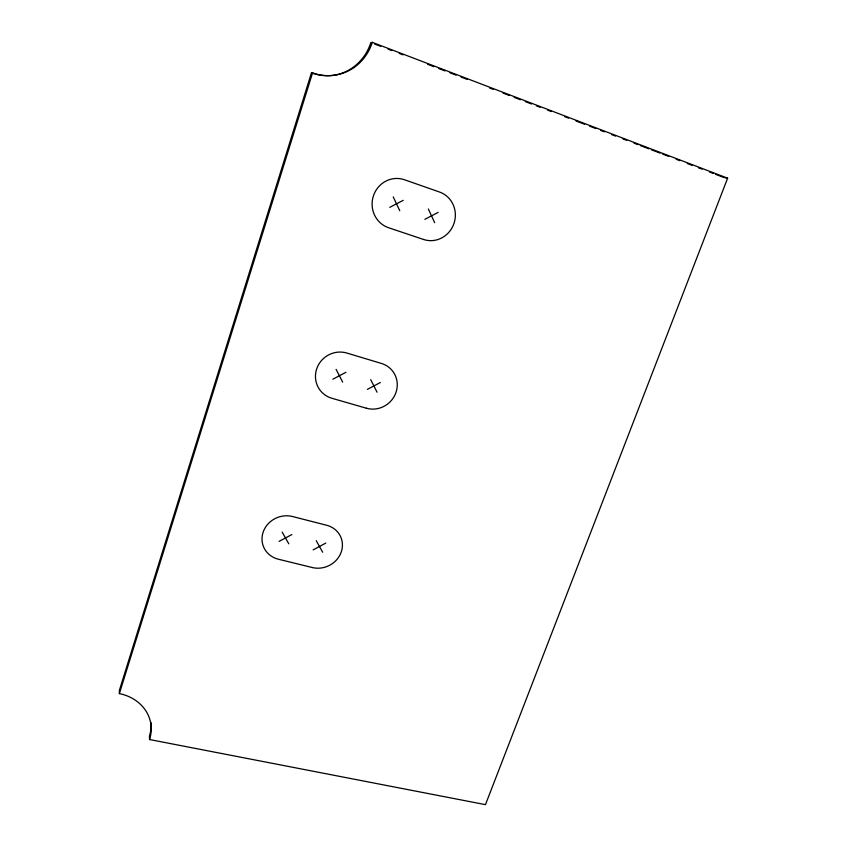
<?xml version="1.0" encoding="UTF-8"?>
<svg xmlns="http://www.w3.org/2000/svg" width="847" height="847" viewBox="0 0 847 847"><rect width="100%" height="100%" fill="white"/><g stroke="black" fill="none" stroke-linecap="round" stroke-linejoin="round"><path stroke-width="1.27" d="M119.374 693.598L119.395 690.316L311.431 72.874A50.915 47.39 77.8 0 0 370.827 42.583L372.309 42.35L727.626 178.198L485.469 804.65L149.58 739.537A44.171 38.21 -10.8 0 0 119.374 693.598L312.575 72.821A51.222 47.676 77.9 0 0 372.309 42.35M313.146 549.894L325.799 543.086M279.087 541.392L291.876 534.542M332.829 379.223L345.936 372.288M367.397 389.366L380.367 382.495M424.855 219.331L438.174 212.375M389.779 207.335L403.236 200.337M311.431 72.874L312.575 72.821M725.434 177.849L727.626 178.198M374.533 43.991L380.716 46.352M388.127 49.19L391.833 50.608M399.255 53.446L402.96 54.864M427.682 64.308L433.865 66.669M438.81 68.554L444.993 70.915M449.937 72.81L456.11 75.171M461.054 77.056L467.237 79.427M489.492 87.929L493.198 89.337M503.086 93.117L509.269 95.478M514.214 97.373L520.386 99.734M525.331 101.619L531.514 103.98M536.458 105.875L540.164 107.294M547.586 110.121L551.291 111.539M564.885 116.738L568.602 118.157M576.013 120.994L584.663 124.297M589.607 126.182L595.79 128.543M600.735 130.438L604.44 131.857M611.862 134.684L615.568 136.102M622.99 138.94L626.695 140.358M634.107 143.196L637.823 144.604M640.29 145.557L648.94 148.86M651.417 149.803L660.067 153.106M662.545 154.059L668.717 156.42M676.139 159.247L679.845 160.665M687.266 163.503L692.211 165.387M698.383 167.748L702.089 169.167M709.511 172.005L713.216 173.423M715.694 174.366L724.344 177.669M282.167 532.096L288.785 543.816M316.259 540.682L322.675 552.265M336.09 369.366L342.664 382.113M370.69 379.625L377.063 392.214M393.241 196.885L399.763 210.755M428.349 208.997L434.67 222.687M149.58 739.537L149.432 736.064A43.928 38.041 -10.7 0 0 150.935 722.48M312.342 567.543L278.419 559.232A23.6 21.831 -21 0 1 263.099 532.265A23.6 21.831 -21 0 1 292.607 516.532L326.667 525.267A23.356 21.514 -24.4 0 1 341.288 551.863A23.356 21.514 -24.4 0 1 312.342 567.543M366.328 408.212L331.897 398.27A24.118 23.282 -35.7 0 1 316.662 368.953A24.118 23.282 -35.7 0 1 346.921 353.061L381.489 363.469A23.907 22.88 -40.1 0 1 396.015 392.362A23.907 22.88 -40.1 0 1 366.328 408.212M423.511 239.468L388.572 227.716A25.283 24.267 -78.3 0 1 373.442 195.805A25.283 24.267 -78.3 0 1 404.506 179.755L439.582 192.047A25.039 23.843 -73.5 0 1 453.971 223.46A25.039 23.843 -73.5 0 1 423.511 239.468"/></g></svg>
